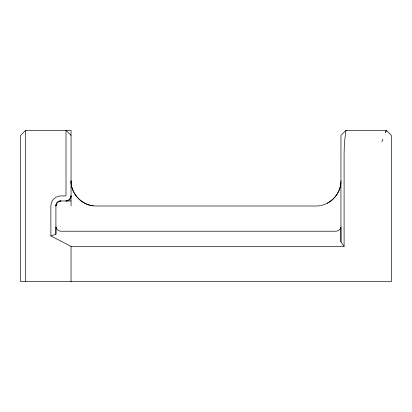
<?xml version="1.0" encoding="UTF-8"?>
<svg xmlns="http://www.w3.org/2000/svg" width="412" height="412" viewBox="0 0 412 412"><rect width="100%" height="100%" fill="white"/><g stroke="black" fill="none" stroke-linecap="round" stroke-linejoin="round"><path stroke-width="0.62" d="M50.872 235.927L55.914 234.217L55.97 226.945C56.305 229.345 58.54 231.25 60.961 231.225L335.904 231.225C338.278 231.24 340.456 229.407 340.873 227.074L340.951 242.04L344.097 246.361L71.049 246.361L50.872 235.927L50.872 206A10.089 10.089 0 0 1 60.961 195.911L66.002 195.911L66.002 130.326L71.049 135.373M340.951 180.775C341.275 194.268 329.224 206.314 315.726 206L96.274 206C82.786 206.299 70.73 194.268 71.049 180.775C70.818 193.192 80.943 204.604 93.313 205.825M71.049 195.911C71.111 198.61 68.696 201.015 66.002 200.953A5.047 5.047 0 0 0 71.049 195.911C71.111 198.61 68.696 201.015 66.002 200.953M71.049 206L71.049 130.326L25.647 130.326L20.6 135.373L20.6 281.674L391.4 281.674L391.4 135.373L386.353 130.326L345.998 130.326L344.849 139.06L344.252 147.857A21.203 2.127 -89.9 0 0 344.154 151.358A20.255 2.127 -90 0 0 344.092 155.551L344.097 246.361M340.77 183.798C339.807 191.977 334.611 199.485 327.257 203.209M386.353 130.326L385.781 131.871M381.934 141.81L382.933 139.22M345.998 130.326L340.951 135.373L340.951 242.04M71.049 200.953L60.425 200.984L58.205 201.772L59.822 201.128C57.556 201.556 55.893 203.729 55.914 206L55.914 234.217M71.049 246.361L71.049 281.674M25.647 130.326L25.647 281.674M385.38 132.87A39.197 0.335 -68 0 1 386.559 130.254M55.944 205.449L55.914 206A5.047 5.047 0 0 1 60.961 200.953C58.463 200.917 56.176 202.956 55.944 205.449"/></g></svg>
